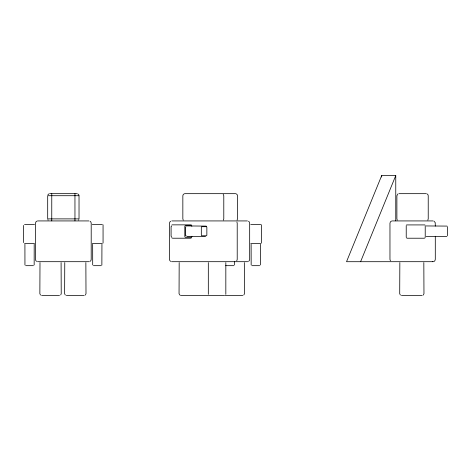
<?xml version="1.0" encoding="UTF-8"?>
<svg xmlns="http://www.w3.org/2000/svg" width="471" height="471" viewBox="0 0 471 471"><rect width="100%" height="100%" fill="white"/><g stroke="black" fill="none" stroke-linecap="round" stroke-linejoin="round"><path stroke-width="0.71" d="M74.96 220.858L74.954 193.687M24.916 244.29L24.945 264.973M92.657 244.29L92.693 264.973M251.125 244.29L251.161 264.973M51.769 193.669L51.757 220.858M34.165 264.973L34.195 244.29M234.576 264.973L234.629 261.688M260.375 264.973L260.41 244.29M101.866 265.108L101.942 244.29M39.994 262.582L39.858 293.704L40.535 295.076M64.763 262.582L64.627 293.704L65.304 295.076M179.18 262.582L179.051 293.704L180.122 295.305M208.317 294.369L208.317 262.582M225.827 294.369L225.827 262.582M399.844 262.582L399.708 293.704L400.385 295.076M395.764 220.828L395.764 175.565L381.698 175.565L346.526 261.711L433.32 261.693M360.592 261.711L395.764 175.565M47.842 194.929L48.949 193.822M78.875 219.669L78.604 220.128M103.061 243.065L103.061 224.826M237.078 220.128L237.496 218.885L237.496 195.712L237.078 194.47L235.983 193.74M427.803 220.128L428.227 218.885L428.227 195.712L427.951 194.688L426.967 193.822M223.372 220.128L223.79 218.885L223.79 195.712L223.195 194.27M236.742 260.822L237.213 259.439L237.213 223.201L236.907 222.065M60.718 294.928L61.224 293.704L61.095 262.582M261.446 243.16L261.446 224.732M425.019 237.843L424.247 238.22L407.191 238.22L406.426 237.843M85.322 295.076L85.999 293.704L85.863 262.582M243.79 295.076L244.467 293.704L244.331 262.582M406.508 224.92L424.936 224.92M423.288 295.076L423.965 293.704L423.829 262.582M191.514 237.849L190.549 238.22L172.727 238.22L171.762 237.849M90.067 261.411L90.903 260.575L91.203 259.439L91.203 223.201L90.903 222.065L90.067 221.229M170.655 221.229L169.819 222.065L169.519 223.201L169.519 259.439L169.819 260.575L170.655 261.411M248.535 261.411L249.371 260.575L249.671 259.439L249.671 223.201L249.371 222.065L248.535 221.229M397.907 193.946L396.888 195.712L396.888 218.885L397.306 220.128M171.98 224.855L191.297 224.855M433.891 261.54L434.827 260.822L435.298 259.439L435.298 236.248M37.174 221.005L35.961 221.817L35.49 223.201L35.49 259.439L35.796 260.575L36.626 261.411M184.361 193.74L183.266 194.47L182.842 195.712L182.842 218.885L183.266 220.128M391.648 221.005L390.435 221.817L389.964 223.201L389.964 259.439L390.435 260.822M446.885 236.43L426.208 236.524M426.208 225.945L447.008 226.092M49.732 193.669L76.985 193.669M184.891 193.669L235.453 193.669M398.925 193.669L426.184 193.669M37.762 220.928L88.931 220.928M171.791 220.928L247.399 220.928M392.237 220.928L433.026 220.928M24.527 224.449L34.536 224.449M92.275 224.449L102.284 224.449M250.743 224.449L260.751 224.449M186.928 225.933L206.221 226.104M186.928 236.53L205.539 236.53M24.527 243.442L34.536 243.442M92.275 243.442L102.284 243.442M250.743 243.442L260.751 243.442M432.555 261.511L432.849 261.511M37.468 261.693L89.231 261.693M171.497 261.693L247.699 261.693M25.652 265.673L33.459 265.673M93.393 265.673L101.206 265.673M225.674 265.673L233.869 265.673M251.861 265.673L259.674 265.673M41.589 295.435L59.493 295.435M66.358 295.435L84.268 295.435M180.782 295.435L224.225 295.435M224.826 295.435L242.736 295.435M401.439 295.435L422.234 295.435M433.891 221.099L435.216 222.612L435.298 226.098M77.768 193.822L78.875 194.929M48.113 220.128L47.842 219.669M23.556 242.6L23.55 225.415M447.45 226.698L447.45 235.765M425.219 225.615L425.219 237.243M406.226 225.615L406.226 237.243M381.698 175.565L381.698 177.025M171.091 226.557L171.091 236.307M191.897 236.283A0.971 0.683 -90 0 1 191.214 237.249L185.497 237.249A0.971 0.683 -90 0 1 184.809 236.283L184.809 226.575A0.971 0.683 -90 0 1 185.497 225.609L191.214 225.609A0.971 0.683 -90 0 1 191.874 226.327M171.644 237.048A0.971 0.683 -90 0 1 171.426 236.654M171.403 226.327A0.971 0.683 -90 0 1 171.644 225.809M186.145 226.692A0.754 0.536 -90 0 0 185.609 227.446L185.609 235.017A0.754 0.536 -90 0 0 185.815 235.618M186.145 235.771A0.754 0.536 -90 0 1 186.004 235.747M79.028 195.712L47.689 195.712L47.689 218.885L79.028 218.885L79.028 195.712M206.322 226.692L201.859 226.692A0.754 0.536 -90 0 0 201.323 227.446L201.323 235.017A0.754 0.536 -90 0 0 201.859 235.771L206.322 235.771A0.754 0.536 -90 0 0 206.857 235.017L206.857 227.446A0.754 0.536 -90 0 0 206.322 226.692"/></g></svg>
